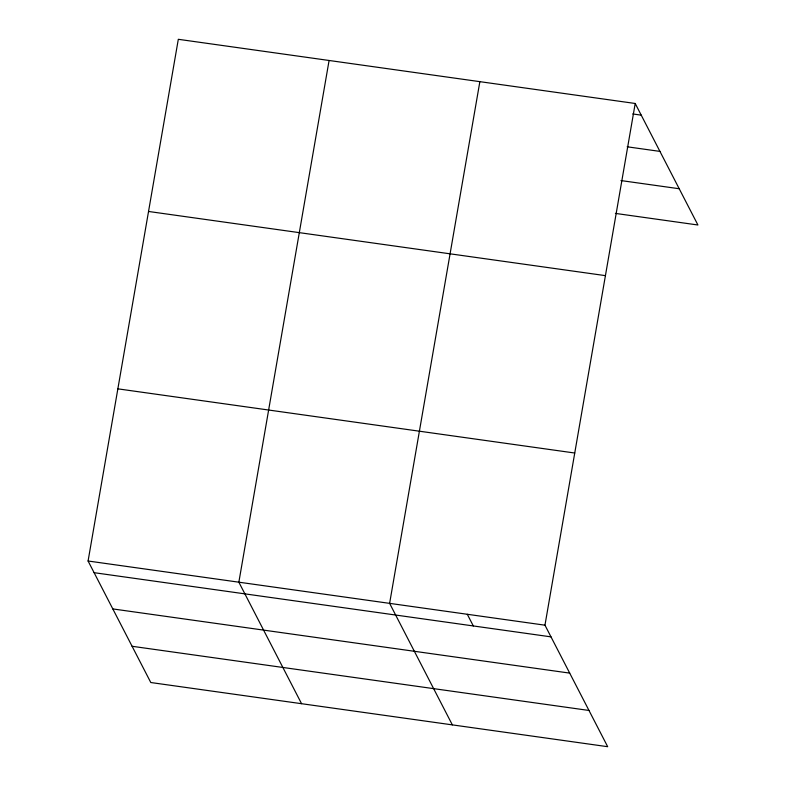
<?xml version="1.0" encoding="UTF-8"?>
<svg xmlns="http://www.w3.org/2000/svg" width="786" height="786" viewBox="0 0 786 786"><rect width="100%" height="100%" fill="white"/><g stroke="black" fill="none" stroke-linecap="round" stroke-linejoin="round"><path stroke-width="1.18" d="M635.206 103.477L544.963 625.184L607.686 746.7L150.794 682.523L88.081 561.008L178.314 39.3L635.206 103.477L697.919 224.993L615.399 213.399M329.088 60.483L238.856 582.19L301.569 703.696M479.863 81.656L389.62 603.363L452.343 724.879M632.73 113.95L641.229 115.149M627.169 146.795L659.935 151.393M620.96 180.564L679.212 188.738M148.534 211.463L605.426 275.64M117.861 388.844L574.743 453.021M88.081 561.008L544.963 625.184M94.104 572.68L550.986 636.857M112.811 608.924L569.703 673.111M132.087 646.279L588.969 710.456M467.297 614.279L473.319 625.951"/></g></svg>
